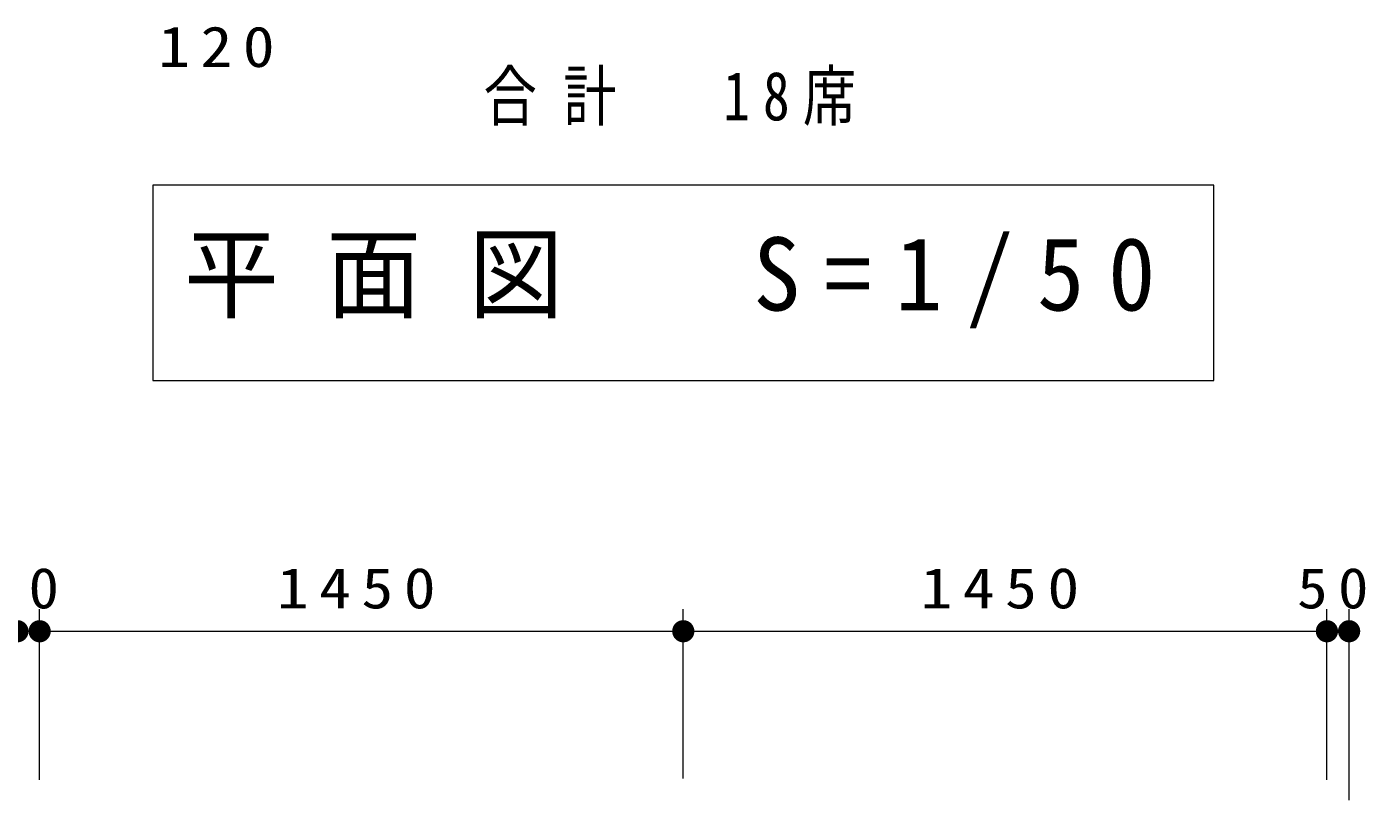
# Model space of a CAD drawing. Units: millimetres on the paper, scale 1:50. Extents: x -385 to 0, y -19 to 267.
# Drawn here: x -354 to -293.7, y 155.8 to 190.7 of the extents above; entities that cross this region are included whole.
import ezdxf

# ---------------------------------------------------------------- set-up
doc = ezdxf.new("R2010")
doc.units = ezdxf.units.MM
doc.layers.add('LY_1', color=7, linetype='Continuous', lineweight=13)
doc.styles.add('ＭＳ ゴシック', font='')
doc.styles.get('ＭＳ ゴシック').set_extended_font_data('MS Gothic')

# ---------------------------------------------------------------- blocks, each defined once
blk = doc.blocks.new('filled_dot')
at = {"color": 0, "linetype": 'Continuous', "lineweight": -2, "const_width": 1.25}
blk.add_lwpolyline([(-0.625, 0, 1), (0.625, 0, 1)], format="xyb", close=True, dxfattribs=at)

msp = doc.modelspace()

# ---------------------------------------------------------------- linework, layer by layer
at = {"layer": 'LY_1'}
for p, q in [((-348.324, 183.516), (-348.324, 174.716)), ((-300.524, 183.516), (-348.324, 183.516)), ((-300.524, 174.716), (-300.524, 183.516)), ((-348.324, 174.716), (-300.524, 174.716)), ((-353.424, 156.712), (-353.424, 164.415)), ((-324.424, 156.772), (-324.424, 164.415)), ((-295.424, 156.712), (-295.424, 164.415)), ((-294.424, 155.8), (-294.424, 164.415)), ((-354.424, 163.415), (-353.424, 163.415)), ((-353.424, 163.415), (-324.424, 163.415)), ((-324.424, 163.415), (-295.424, 163.415)), ((-295.424, 163.415), (-294.424, 163.415))]:
    msp.add_line(p, q, dxfattribs=at)

# ---------------------------------------------------------------- block references
at = {"layer": 'LY_1', "xscale": 0.4, "yscale": 0.4}
for p in [(-354.424, 163.415), (-353.424, 163.415), (-324.424, 163.415), (-295.424, 163.415)]:
    msp.add_blockref('filled_dot', p, dxfattribs=at)
at = {"layer": 'LY_1', "xscale": 0.4, "yscale": 0.4, "rotation": 180}
for p in [(-353.424, 163.415), (-324.424, 163.415), (-295.424, 163.415), (-294.424, 163.415)]:
    msp.add_blockref('filled_dot', p, dxfattribs=at)

# ---------------------------------------------------------------- texts
at = {"layer": 'LY_1', "style": 'ＭＳ ゴシック'}
for s, insert, char_height, attachment_point in [('\\T1.33;\\W1.15;120', (-345.224, 190.673), 1.833, 2), ('\\T1.5;\\W0.8;合計\u300018席', (-333.424, 187.412), 2.199, 4), ('\\T1.5;\\W0.95;平面図\u3000S=1/50', (-346.924, 179.116), 3.299, 4), ('\\T1.34;\\W1.1;50', (-353.924, 164.415), 1.833, 8), ('\\T1.33;\\W1.15;1450', (-338.924, 164.415), 1.833, 8), ('\\T1.33;\\W1.15;1450', (-309.924, 164.415), 1.833, 8), ('\\T1.34;\\W1.1;50', (-294.924, 164.415), 1.833, 8)]:
    msp.add_mtext(s, dxfattribs=dict(at, insert=insert, char_height=char_height, attachment_point=attachment_point))

doc.saveas('drawing.dxf')
